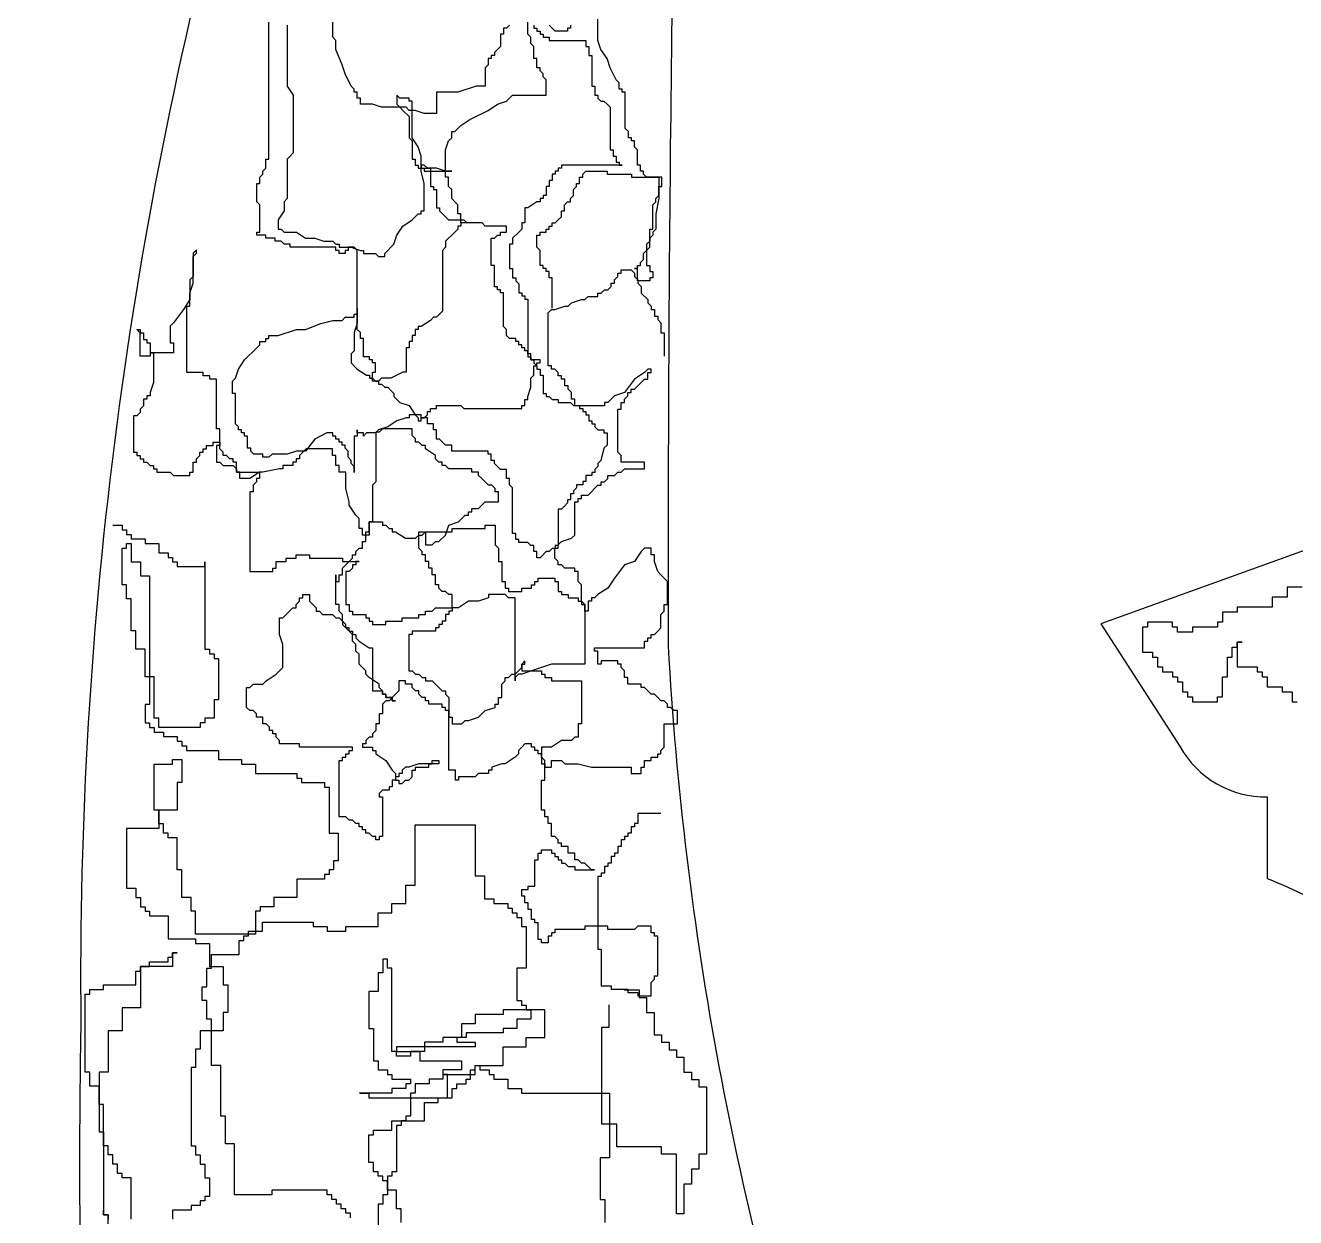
# Model space of a CAD drawing. Extents: x 493 to 4504, y 3788 to 7712.
# Drawn here: x 3606.5 to 3674.2, y 6390.6 to 6454.2 of the extents above; entities that cross this region are included whole.
import ezdxf

# ---------------------------------------------------------------- set-up
doc = ezdxf.new("R2010")
doc.units = 0
doc.header["$MEASUREMENT"] = 0
doc.layers.add('3', color=3, linetype='CONTINUOUS')
doc.layers.add('4', color=4, linetype='CONTINUOUS')

# ---------------------------------------------------------------- blocks, each defined once
blk = doc.blocks.new('FH12E021')
at = {"layer": '3'}
for points in [[(36.074, 191.503), (36.074, 192.855), (35.939, 192.855), (35.939, 193.126), (35.804, 193.126), (35.804, 193.261), (35.668, 193.261), (35.668, 193.396), (35.533, 193.396), (35.533, 194.072), (35.398, 194.208), (35.398, 194.749), (35.533, 194.749), (35.533, 194.884), (35.804, 194.884), (35.804, 195.019), (35.939, 195.019), (35.939, 195.154), (36.074, 195.154), (36.074, 195.29), (36.21, 195.29), (36.345, 195.425), (36.48, 195.56), (36.48, 195.831), (36.616, 195.831), (36.616, 196.101), (36.751, 196.236), (36.886, 196.236), (36.886, 196.372), (37.022, 196.507), (37.022, 196.777), (37.157, 196.913), (37.157, 197.048), (37.292, 197.048), (37.292, 197.318), (37.428, 197.318), (37.428, 197.454), (37.563, 197.589), (38.51, 197.589), (38.51, 197.454), (39.593, 197.454), (39.593, 197.318), (40.811, 197.318), (40.811, 196.372), (40.676, 195.695), (40.676, 195.019), (40.54, 194.884), (40.54, 194.749), (40.405, 194.613), (40.405, 194.478), (40.27, 194.343), (40.27, 193.396), (40.405, 193.396), (40.405, 193.126), (40.54, 193.126), (40.54, 192.855), (40.405, 192.855), (40.405, 192.72), (39.864, 192.72), (39.864, 193.261), (39.728, 193.261), (39.864, 193.261), (39.864, 193.396), (39.999, 193.396), (39.999, 193.531), (40.134, 193.667), (40.134, 193.937), (40.27, 194.072), (40.405, 194.208), (40.405, 195.019), (40.54, 195.019), (40.54, 196.101), (40.676, 196.236), (40.676, 196.372), (40.811, 196.507), (40.811, 196.913), (40.946, 196.913), (40.946, 197.318), (40.27, 197.318), (40.134, 197.454), (40.134, 197.589), (39.999, 197.589), (39.999, 197.859), (39.864, 197.859), (39.864, 198.536), (39.728, 198.671), (39.728, 198.941), (39.593, 198.941), (39.593, 199.077), (39.458, 199.077), (39.458, 199.347), (39.322, 199.482), (39.322, 201.105), (39.187, 201.105), (39.187, 201.241), (39.052, 201.241), (39.052, 201.511), (38.916, 201.646), (38.646, 202.187), (38.51, 202.593), (38.24, 202.999), (38.104, 203.405), (38.104, 204.351)], [(36.886, 204.081), (36.886, 203.946), (36.751, 203.946), (36.751, 203.81), (36.21, 203.81), (36.074, 203.946), (35.939, 204.081)], [(35.262, 204.081), (35.262, 203.946), (35.398, 203.946), (35.398, 203.81), (35.533, 203.81), (35.533, 203.675), (35.668, 203.675), (35.668, 203.54), (35.939, 203.54), (35.939, 203.405), (37.563, 203.405), (37.563, 203.134), (37.698, 203.134), (37.698, 202.728), (37.834, 202.728), (37.834, 201.376), (37.969, 201.376), (37.969, 200.97), (38.104, 200.97), (38.104, 200.835), (38.24, 200.7), (38.375, 200.7), (38.51, 200.564), (38.646, 200.429), (38.646, 198.536), (38.781, 198.536), (38.781, 198.265), (38.916, 198.265), (38.916, 197.995), (39.052, 197.995), (39.052, 197.859), (39.187, 197.859), (36.48, 197.859), (36.48, 197.724), (36.345, 197.724), (36.345, 197.589), (36.21, 197.589), (36.21, 197.454), (36.074, 197.454), (36.074, 197.183), (35.939, 197.183), (35.939, 196.913), (35.804, 196.913), (35.804, 196.507), (35.668, 196.507), (35.668, 196.372), (35.533, 196.372), (35.533, 196.236), (35.398, 196.236), (34.992, 195.966), (34.856, 195.966), (34.856, 195.29), (34.721, 195.29), (34.721, 195.019), (34.586, 194.884), (34.315, 194.613), (34.315, 194.343), (34.18, 194.343), (34.18, 193.261), (34.315, 193.261), (34.315, 192.855), (34.451, 192.855), (34.451, 192.72), (34.586, 192.585), (34.586, 192.179), (34.721, 192.179), (34.721, 192.044), (34.856, 192.044), (34.856, 191.908), (34.992, 191.908), (34.992, 189.339), (35.127, 189.339), (35.127, 189.203), (35.262, 189.203), (35.262, 189.068), (35.398, 188.933), (35.398, 188.798), (35.533, 188.798), (35.533, 188.527), (35.668, 188.527), (35.668, 187.716), (35.804, 187.716), (35.804, 187.58), (35.939, 187.58), (36.074, 187.445), (36.345, 187.445), (36.345, 187.31), (36.886, 187.31), (37.022, 187.175), (37.292, 187.175), (37.292, 187.039), (37.428, 187.039), (37.428, 186.904), (37.563, 186.904), (37.563, 186.769), (37.698, 186.769), (37.698, 186.498), (37.834, 186.498), (37.834, 186.363), (37.969, 186.363), (37.969, 186.228), (38.104, 186.093), (38.375, 186.093), (38.375, 185.957), (38.51, 185.957), (38.51, 185.416), (38.375, 185.281), (38.24, 184.74), (38.104, 184.605), (38.104, 184.47), (37.969, 184.334), (37.969, 184.199), (37.834, 184.199), (37.834, 184.064), (37.563, 184.064), (37.563, 183.793), (37.428, 183.793), (37.428, 183.658), (37.157, 183.658), (37.157, 183.523), (37.022, 183.388), (37.022, 183.252), (36.886, 183.252), (36.886, 182.982), (36.751, 182.982), (36.751, 182.847), (36.616, 182.711), (36.48, 182.576), (36.345, 182.576), (36.345, 180.953), (36.21, 180.953), (36.21, 180.818), (36.074, 180.818), (35.939, 180.683), (35.804, 180.683), (35.533, 180.412), (35.398, 180.412), (35.398, 180.683), (35.262, 180.683), (35.262, 180.953), (35.127, 180.953), (34.992, 181.088), (34.586, 181.088), (34.586, 181.224), (34.451, 181.224), (34.451, 181.494), (34.315, 181.494), (34.315, 183.523), (34.18, 183.658), (34.18, 183.929), (34.045, 183.929), (34.045, 184.334), (33.774, 184.334), (33.639, 184.47), (33.503, 184.605), (33.503, 184.74), (33.368, 184.74), (33.368, 185.011), (33.233, 185.011), (33.233, 185.146), (31.609, 185.146), (31.609, 185.416), (31.338, 185.416), (31.203, 185.552), (31.067, 185.687), (30.932, 185.687), (30.932, 186.093), (30.797, 186.093), (30.797, 186.363), (30.526, 186.363), (30.526, 186.634), (30.255, 186.634), (30.255, 186.769), (29.714, 186.769), (29.714, 186.634), (29.579, 186.634), (29.173, 186.498), (28.767, 186.228), (28.361, 186.093), (28.225, 185.957), (27.819, 185.957), (27.684, 185.822), (27.684, 185.957), (27.413, 185.957), (27.413, 186.093), (27.413, 185.822), (27.278, 185.822), (27.278, 184.199), (27.278, 184.47), (27.143, 184.605), (27.143, 184.74), (27.007, 184.875), (27.007, 185.146), (26.872, 185.281), (26.872, 185.416), (26.737, 185.416), (26.737, 185.552), (26.601, 185.552), (26.601, 185.687), (26.466, 185.687), (26.466, 185.822), (26.331, 185.822), (26.331, 185.957), (26.06, 185.957), (25.519, 185.687), (25.113, 185.146), (24.707, 185.146), (24.301, 185.011), (23.624, 185.011), (23.489, 184.875), (23.218, 184.875), (23.218, 185.011), (22.812, 185.011), (22.677, 185.146), (22.677, 185.281), (22.541, 185.281), (22.541, 185.822), (22.406, 185.822), (22.406, 185.957), (22.271, 185.957), (22.271, 186.093), (22.135, 186.093), (22.135, 186.228), (22, 186.363), (22, 187.716), (21.865, 187.716), (21.865, 188.257), (22, 188.392), (22.135, 188.798), (22.406, 189.203), (22.947, 189.744), (23.083, 189.88), (23.083, 190.015), (23.353, 190.015), (23.353, 190.15), (23.489, 190.15), (23.489, 190.285), (23.895, 190.285), (24.707, 190.556), (25.113, 190.556), (25.789, 190.826), (26.331, 190.962), (26.737, 190.962), (26.872, 191.097), (27.278, 191.097), (27.278, 191.232), (27.413, 191.232), (27.413, 191.503), (27.413, 190.826), (27.278, 190.421), (27.278, 189.609), (27.143, 189.474), (27.143, 189.068), (27.413, 188.798), (27.819, 188.527), (27.955, 188.527), (27.955, 188.392), (28.09, 188.392), (28.225, 188.257), (28.361, 188.257), (28.361, 188.121), (28.496, 188.121), (28.631, 187.986), (28.767, 187.986), (28.902, 187.851), (29.037, 187.716), (29.037, 187.58), (29.173, 187.445), (29.308, 187.31), (29.714, 187.175), (29.985, 186.769), (30.12, 186.634), (30.12, 186.498), (30.255, 186.498), (30.255, 186.634), (30.391, 186.634), (30.526, 186.769), (30.526, 186.904), (30.661, 186.904), (30.661, 187.039), (30.932, 187.039), (30.932, 187.175), (32.015, 187.175), (32.15, 187.039), (34.721, 187.039), (34.721, 187.175), (34.856, 187.175), (34.856, 187.445), (34.992, 187.445), (34.992, 187.58), (35.127, 187.986), (35.127, 188.392), (35.262, 188.527), (35.262, 188.933), (35.398, 188.933), (35.398, 189.068), (35.533, 189.068), (35.533, 189.203), (35.127, 189.203), (35.127, 189.474), (34.992, 189.474), (34.992, 189.609), (34.856, 189.609), (34.856, 189.744), (34.721, 189.744), (34.721, 189.88), (34.586, 189.88), (34.586, 190.015), (34.451, 190.015), (34.451, 190.15), (34.18, 190.15), (34.045, 190.285), (34.045, 190.556), (33.909, 190.691), (33.909, 192.179), (33.774, 192.179), (33.774, 192.314), (33.639, 192.314), (33.639, 192.449), (33.503, 192.449), (33.503, 193.396), (33.368, 193.396), (33.368, 194.613), (33.503, 194.613), (33.639, 194.749), (33.774, 194.749), (33.774, 194.884), (34.045, 194.884), (34.045, 195.154), (33.097, 195.154), (32.962, 195.29), (32.015, 195.29), (32.015, 195.695), (31.879, 195.695), (31.879, 196.101), (31.744, 196.236), (31.609, 196.372), (31.609, 196.777), (31.473, 196.913), (31.473, 197.318), (31.338, 197.318), (31.338, 198.536), (31.473, 198.941), (31.609, 199.077), (31.609, 199.347), (31.744, 199.347), (32.015, 199.618), (32.421, 199.888), (33.233, 200.294), (33.639, 200.564), (34.045, 200.7), (34.18, 200.835), (34.315, 200.97), (35.804, 200.97), (35.804, 201.646), (35.668, 201.782), (35.668, 201.917), (35.533, 202.052), (35.533, 202.187), (35.398, 202.187), (35.398, 202.593), (35.262, 202.593), (35.262, 203.134), (35.127, 203.269), (35.127, 203.54), (34.992, 203.675), (34.992, 204.216)], [(34.18, 204.081), (34.045, 203.946), (33.909, 203.946), (33.909, 203.675), (33.774, 203.675), (33.774, 203.134), (33.639, 202.999), (33.503, 202.864), (33.503, 202.728), (33.368, 202.728), (33.368, 202.593), (33.233, 202.593), (33.233, 202.323), (33.097, 202.187), (33.097, 201.376), (32.691, 201.376), (31.879, 201.105), (30.932, 201.105), (30.932, 200.159), (30.391, 200.159), (29.985, 200.294), (29.714, 200.294), (29.579, 200.429), (28.496, 200.429), (28.09, 200.564), (27.549, 200.564), (27.549, 200.835), (27.413, 200.835), (27.413, 201.105), (27.278, 201.105), (27.278, 201.241), (27.143, 201.376), (26.872, 201.917), (26.737, 202.323), (26.466, 202.999), (26.466, 203.405), (26.331, 203.54), (26.331, 204.216)], [(24.301, 204.081), (24.301, 201.376), (24.571, 200.97), (24.571, 198.4), (24.436, 198.265), (24.301, 198.13), (24.301, 196.372), (24.165, 196.236), (24.165, 195.831), (23.895, 195.425), (23.895, 195.019), (24.03, 195.019), (24.165, 194.884), (24.707, 194.884), (25.113, 194.613), (25.519, 194.613), (25.925, 194.478), (26.331, 194.478), (26.466, 194.343), (26.601, 194.343), (26.601, 194.208), (27.143, 194.208), (27.549, 194.072), (27.684, 194.072), (27.684, 193.937), (28.225, 193.937), (28.361, 193.802), (28.631, 193.802), (28.631, 193.937), (28.767, 194.072), (28.902, 194.208), (29.037, 194.343), (29.173, 194.749), (29.443, 195.154), (29.849, 195.425), (29.985, 195.56), (30.12, 195.695), (30.255, 195.695), (30.255, 195.831), (30.391, 195.831), (30.391, 197.048), (30.255, 197.589), (30.255, 198.265), (30.12, 198.671), (29.849, 199.077), (29.849, 200.7), (29.714, 200.7), (29.714, 200.835), (29.308, 200.835), (29.173, 200.97), (29.173, 200.564), (29.308, 200.429), (29.443, 200.294), (29.714, 200.023), (29.714, 199.077), (29.849, 198.941), (29.849, 198.13), (29.985, 198.13), (29.985, 197.859), (30.12, 197.859), (30.12, 197.724), (30.661, 197.724), (30.661, 197.589), (31.609, 197.589), (31.338, 197.589), (30.932, 197.724), (30.526, 197.724), (30.391, 197.859), (30.255, 197.859), (30.255, 197.724), (30.391, 197.724), (30.391, 197.589), (30.661, 197.589), (30.661, 196.913), (30.797, 196.913), (30.797, 196.777), (30.932, 196.777), (30.932, 195.966), (31.067, 195.966), (31.067, 195.831), (31.203, 195.695), (31.338, 195.56), (31.473, 195.425), (32.15, 195.425), (32.285, 195.29), (32.015, 195.29), (32.015, 195.154), (31.879, 195.154), (31.879, 195.019), (31.744, 194.884), (31.609, 194.749), (31.473, 194.613), (31.338, 194.478), (31.338, 194.208), (31.203, 194.072), (31.203, 191.367), (30.932, 191.097), (30.797, 191.097), (30.661, 190.962), (30.255, 190.691), (30.12, 190.691), (30.12, 190.556), (29.985, 190.556), (29.985, 190.285), (29.849, 190.285), (29.849, 190.015), (29.714, 190.015), (29.714, 189.744), (29.579, 189.744), (29.579, 188.662), (29.443, 188.662), (28.902, 188.392), (28.496, 188.392), (28.361, 188.257), (28.09, 188.257), (28.09, 188.662), (28.225, 188.662), (28.225, 189.068), (28.09, 189.068), (28.09, 189.203), (27.955, 189.203), (27.955, 189.339), (27.684, 189.339), (27.684, 190.15), (27.549, 190.15), (27.549, 190.421), (27.413, 190.556), (27.413, 194.072), (27.278, 194.208), (27.007, 194.208), (27.007, 194.072), (26.872, 194.072), (26.872, 193.937), (26.601, 193.937), (26.601, 194.072), (26.466, 194.072), (26.466, 194.208), (24.436, 194.208), (24.436, 194.343), (24.165, 194.343), (24.03, 194.478), (23.759, 194.478), (23.759, 194.613), (23.353, 194.613), (23.353, 194.749), (22.947, 194.749), (22.947, 194.884), (23.083, 194.884), (23.083, 196.101), (22.947, 196.236), (22.947, 197.048), (23.083, 197.048), (23.083, 197.318), (23.218, 197.454), (23.218, 197.589), (23.353, 197.724), (23.353, 198.13), (23.489, 198.13), (23.489, 204.216)], [(40.908, 169.049), (39.876, 169.049), (39.876, 168.607), (39.729, 168.607), (39.729, 168.46), (39.582, 168.46), (39.582, 168.165), (39.434, 168.165), (39.434, 168.018), (39.287, 168.018), (39.287, 167.871), (39.139, 167.871), (39.139, 167.576), (38.992, 167.576), (38.992, 167.282), (38.845, 167.282), (38.845, 167.134), (38.697, 167.134), (38.697, 166.84), (38.55, 166.84), (38.55, 166.693), (38.402, 166.693), (38.402, 166.398), (38.255, 166.398), (38.255, 166.251), (38.108, 166.251), (38.108, 163.01), (38.255, 163.01), (38.255, 161.39), (38.697, 161.39), (38.697, 161.242), (39.434, 161.242), (39.434, 161.095), (39.876, 161.095), (39.876, 160.948), (40.466, 160.948), (40.466, 161.537), (40.613, 161.684), (40.613, 161.832), (40.761, 161.832), (40.761, 163.599), (40.613, 163.599), (40.613, 163.747), (40.466, 163.747), (40.466, 164.041), (39.876, 164.041), (39.729, 163.894), (38.55, 163.894), (38.55, 164.041), (37.518, 164.041), (37.518, 163.894), (36.192, 163.894), (36.192, 163.747), (36.044, 163.747), (36.044, 163.599), (35.897, 163.599), (35.897, 163.305), (35.602, 163.305), (35.602, 163.452), (35.455, 163.452), (35.455, 164.188), (35.307, 164.188), (35.307, 164.336), (35.16, 164.336), (35.16, 164.778), (35.013, 164.778), (35.013, 165.072), (34.865, 165.072), (34.865, 165.367), (34.718, 165.367), (34.718, 165.661), (35.013, 165.661), (35.013, 165.809), (35.307, 165.809), (35.307, 166.987), (35.455, 166.987), (35.455, 167.282), (35.602, 167.282), (35.602, 167.429), (36.044, 167.429), (36.044, 167.282), (36.192, 167.282), (36.192, 167.134), (36.339, 167.134), (36.339, 166.987), (36.486, 166.987), (36.486, 166.84), (36.634, 166.84), (36.781, 166.693), (37.076, 166.693), (37.076, 166.545), (37.96, 166.545), (37.813, 166.545), (37.665, 166.693), (37.518, 166.84), (37.371, 166.84), (37.223, 166.987), (37.076, 166.987), (37.076, 167.282), (36.781, 167.282), (36.781, 167.576), (36.486, 167.576), (36.486, 167.724), (36.339, 167.724), (36.339, 167.871), (36.192, 168.018), (36.044, 168.018), (36.044, 168.607), (35.897, 168.607), (35.897, 168.902), (35.749, 168.902), (35.749, 169.197), (35.602, 169.197), (35.602, 170.522), (35.749, 170.522), (35.749, 171.406), (35.602, 171.553), (35.602, 171.701), (35.455, 171.701), (35.455, 171.848), (35.307, 171.848), (35.307, 171.995), (35.16, 171.995), (35.16, 172.143), (34.865, 172.143), (34.718, 171.995), (34.57, 171.848), (34.57, 171.701), (34.423, 171.553), (33.981, 171.259), (33.833, 171.259), (33.391, 171.111), (33.391, 170.964), (33.244, 170.964), (33.244, 170.817), (32.802, 170.817), (32.654, 170.67), (31.917, 170.67), (31.917, 170.522), (31.77, 170.522), (31.77, 170.964), (31.475, 170.964), (31.475, 173.616), (31.328, 173.616), (31.328, 173.763), (31.18, 173.763), (31.18, 173.91), (30.591, 173.91), (30.591, 174.057), (30.443, 174.057), (30.443, 174.205), (30.296, 174.205), (30.149, 174.352), (30.149, 174.499), (30.001, 174.499), (29.854, 174.647), (29.854, 174.794), (29.559, 174.794), (29.559, 174.941), (29.264, 174.941), (29.264, 174.499), (29.117, 174.352), (28.822, 174.057), (28.675, 174.057), (28.527, 173.91), (28.527, 173.468), (28.38, 173.468), (28.38, 173.026), (28.233, 173.026), (28.233, 172.732), (28.085, 172.584), (28.085, 172.437), (27.938, 172.437), (27.79, 172.29), (27.79, 172.143), (27.643, 172.143), (27.643, 171.995), (28.085, 171.995), (28.085, 171.848), (28.233, 171.848), (28.233, 171.701), (28.675, 171.406), (28.97, 170.964), (29.117, 170.817), (29.117, 170.522), (29.264, 170.522), (29.264, 170.375), (29.412, 170.375), (29.559, 170.522), (29.707, 170.522), (29.854, 170.67), (29.854, 170.964), (30.001, 170.964), (30.001, 171.111), (30.591, 171.111), (30.591, 171.259), (30.738, 171.259), (30.738, 171.406), (31.033, 171.406), (31.033, 171.259), (30.149, 171.259), (29.707, 171.111), (29.559, 171.111), (29.412, 170.964), (29.412, 170.817), (29.264, 170.817), (29.264, 170.67), (29.117, 170.67), (29.117, 170.522), (28.97, 170.522), (28.97, 170.228), (28.822, 170.228), (28.822, 170.08), (28.527, 170.08), (28.38, 169.933), (28.38, 169.786), (28.527, 169.786), (28.527, 168.018), (28.38, 168.018), (28.38, 167.871), (28.233, 167.871), (28.233, 168.018), (28.085, 168.018), (27.938, 168.165), (27.79, 168.165), (27.79, 168.313), (27.643, 168.313), (27.643, 168.46), (27.496, 168.46), (27.496, 168.607), (27.348, 168.607), (27.201, 168.755), (27.054, 168.755), (26.906, 168.902), (26.611, 168.902), (26.611, 171.406), (26.759, 171.406), (26.759, 171.553), (26.906, 171.553), (26.906, 171.701), (27.054, 171.701), (27.054, 171.848), (27.201, 171.848), (27.201, 171.995), (24.843, 171.995), (24.843, 172.143), (23.958, 172.143), (23.958, 172.29), (23.811, 172.437), (23.811, 172.584), (23.664, 172.584), (23.664, 172.732), (23.516, 172.732), (23.516, 172.879), (23.369, 173.026), (23.221, 173.026), (23.221, 173.321), (22.927, 173.321), (22.927, 173.468), (22.779, 173.616), (22.632, 173.616), (22.485, 173.763), (22.485, 174.647), (22.632, 174.647), (22.779, 174.794), (23.221, 174.794), (23.369, 174.941), (23.811, 175.236), (23.958, 175.383), (24.106, 175.53), (24.106, 176.562), (23.958, 177.003), (23.958, 177.74), (24.106, 177.74), (24.401, 178.034), (24.548, 178.182), (24.695, 178.182), (24.695, 178.329), (24.843, 178.476), (24.843, 178.624), (24.99, 178.624), (24.99, 178.771), (25.285, 178.771), (25.285, 178.476), (25.58, 178.182), (25.58, 178.034), (25.727, 178.034), (25.874, 177.887), (26.317, 177.887), (26.464, 177.74), (26.611, 177.74), (26.759, 177.593), (26.759, 177.445), (26.906, 177.298), (27.054, 177.151), (27.201, 177.151), (27.201, 177.003), (27.348, 177.003), (27.348, 176.856), (27.496, 176.709), (27.938, 176.414), (28.085, 176.414), (28.085, 174.499), (28.527, 174.499), (28.527, 174.352), (28.675, 174.352), (28.675, 174.205), (28.97, 174.205), (28.97, 174.057), (29.117, 174.057), (28.97, 174.057), (28.97, 174.205), (28.675, 174.205), (28.675, 174.352), (28.527, 174.352), (28.527, 174.499), (28.38, 174.647), (28.38, 174.794), (27.938, 175.089), (27.79, 175.236), (27.79, 175.383), (27.643, 175.53), (27.496, 175.678), (27.496, 176.12), (27.348, 176.267), (27.348, 176.562), (27.201, 176.709), (27.201, 177.003), (27.054, 177.151), (27.054, 177.298), (26.906, 177.298), (26.906, 177.445), (26.759, 177.593), (26.759, 177.887), (26.611, 178.034), (26.611, 178.329), (26.464, 178.329), (26.464, 179.655), (26.464, 179.36), (26.611, 179.36), (26.611, 179.655), (26.759, 179.655), (26.759, 179.949), (26.906, 180.097), (27.201, 180.391), (27.201, 180.539), (27.348, 180.539), (27.348, 180.686), (27.496, 180.833), (27.643, 180.833), (27.643, 181.128), (27.79, 181.128), (27.79, 181.57), (27.938, 181.57), (27.938, 182.012), (28.527, 182.012), (28.527, 181.864), (28.675, 181.864), (28.822, 181.717), (28.97, 181.717), (28.97, 181.57), (29.117, 181.57), (29.559, 181.275), (30.001, 181.275), (30.149, 181.422), (30.296, 181.422), (30.443, 181.57), (30.443, 180.98), (30.738, 180.98), (30.886, 181.128), (31.033, 181.128), (31.328, 181.422), (31.475, 181.864), (31.917, 182.012), (32.212, 182.306), (32.36, 182.306), (32.36, 182.453), (32.507, 182.453), (32.507, 182.601), (32.802, 182.601), (32.949, 182.748), (33.096, 182.895), (33.686, 182.895), (33.686, 183.337), (33.539, 183.337), (33.539, 183.485), (33.391, 183.632), (33.244, 183.632), (33.096, 183.779), (32.949, 183.926), (32.802, 184.074), (32.802, 184.221), (32.507, 184.221), (32.507, 184.368), (31.475, 184.368), (31.328, 184.516), (31.18, 184.516), (31.18, 184.663), (31.033, 184.663), (30.886, 184.81), (30.886, 184.958), (30.443, 185.252), (30.443, 185.399), (30.296, 185.399), (30.149, 185.547), (30.001, 185.547), (30.001, 185.694), (29.854, 185.841), (29.854, 186.136), (28.527, 186.136), (28.38, 185.989), (28.233, 185.989), (28.233, 183.779), (28.085, 183.632), (28.085, 182.012), (27.938, 182.012), (27.938, 181.422), (27.643, 181.422), (27.643, 181.717), (27.496, 181.717), (27.496, 182.159), (27.348, 182.306), (27.054, 182.748), (27.054, 182.895), (26.906, 183.485), (26.906, 184.221), (26.611, 184.221), (26.611, 184.516), (26.464, 184.516), (26.464, 184.958), (26.317, 184.958), (26.317, 185.252), (25.137, 185.252), (24.843, 184.958), (24.843, 184.81), (24.695, 184.81), (24.695, 184.663), (24.548, 184.663), (24.548, 184.516), (24.106, 184.516), (24.106, 184.368), (23.958, 184.368), (23.221, 184.221), (23.074, 184.221), (22.632, 183.926), (22.19, 183.926), (22.19, 184.221), (22.042, 184.221), (22.042, 184.663), (21.895, 184.663), (21.895, 184.81), (21.748, 184.81), (21.6, 184.958), (21.453, 184.958), (21.453, 185.105), (21.305, 185.252), (21.305, 186.136), (21.158, 186.136), (21.158, 188.345), (20.863, 188.345), (20.863, 188.493), (20.568, 188.493), (20.568, 188.64), (19.832, 188.64), (19.832, 191.586), (19.979, 191.586), (19.979, 192.175), (20.126, 192.617), (20.126, 193.795), (20.274, 193.943), (20.274, 194.09), (20.126, 193.943), (20.126, 192.912), (19.979, 192.764), (19.979, 191.881), (19.684, 191.439), (19.242, 190.849), (19.095, 190.702), (19.095, 189.966), (19.242, 189.966), (19.242, 189.524), (18.21, 189.524), (18.21, 189.376), (17.768, 189.376), (17.768, 190.408), (17.621, 190.555), (17.768, 190.555), (17.768, 190.408), (17.915, 190.408), (17.915, 190.113), (18.063, 190.113), (18.063, 189.966), (18.21, 189.966), (18.21, 189.524), (18.358, 189.524), (18.358, 188.198), (18.21, 187.756), (18.21, 187.609), (18.063, 187.609), (18.063, 187.462), (17.915, 187.462), (17.915, 187.167), (17.768, 187.02), (17.768, 186.872), (17.621, 186.725), (17.473, 186.725), (17.473, 185.105), (17.621, 185.105), (17.621, 184.958), (17.768, 184.958), (17.768, 184.81), (17.915, 184.81), (17.915, 184.663), (18.063, 184.663), (18.21, 184.516), (18.358, 184.516), (18.358, 184.368), (18.505, 184.368), (18.505, 184.221), (19.095, 184.221), (19.242, 184.074), (19.979, 184.074), (19.979, 184.221), (20.126, 184.221), (20.126, 184.663), (20.274, 184.663), (20.274, 184.81), (20.421, 184.958), (20.421, 185.105), (20.568, 185.105), (20.568, 185.252), (20.716, 185.252), (20.716, 185.399), (21.011, 185.399), (21.011, 185.547), (21.305, 185.547), (21.305, 185.399), (21.158, 185.399), (21.158, 184.663), (21.305, 184.663), (21.453, 184.516), (21.895, 184.516), (22.042, 184.368), (22.042, 184.221), (23.074, 184.221), (23.074, 183.926), (22.927, 183.926), (22.927, 183.779), (22.779, 183.632), (22.779, 183.337), (22.632, 183.337), (22.632, 179.802), (23.664, 179.802), (23.664, 179.949), (23.811, 179.949), (23.811, 180.244), (24.253, 180.244), (24.253, 180.391), (24.695, 180.391), (24.695, 180.539), (25.285, 180.539), (25.285, 180.391), (26.759, 180.391), (26.759, 180.244), (27.496, 180.244), (27.348, 180.244), (27.348, 180.097), (27.201, 180.097), (27.201, 179.949), (27.054, 179.802), (26.906, 179.802), (26.906, 178.329), (27.054, 178.329), (27.054, 178.034), (27.201, 178.034), (27.201, 177.887), (27.79, 177.887), (27.79, 177.74), (27.938, 177.74), (27.938, 177.593), (28.085, 177.593), (28.085, 177.445), (28.675, 177.445), (28.675, 177.593), (29.412, 177.593), (29.412, 177.74), (30.149, 177.74), (30.149, 177.887), (30.443, 177.887), (30.443, 178.034), (30.738, 178.034), (30.886, 178.182), (31.623, 178.182), (31.623, 178.771), (31.475, 178.771), (31.328, 178.918), (31.18, 178.918), (31.033, 179.066), (31.033, 179.213), (30.886, 179.213), (30.886, 179.655), (30.738, 179.655), (30.738, 179.949), (30.591, 179.949), (30.591, 180.244), (30.443, 180.244), (30.443, 180.539), (30.296, 180.539), (30.296, 180.686), (30.149, 180.833), (30.149, 181.57), (31.623, 181.57), (31.623, 181.717), (33.096, 181.717), (33.096, 181.864), (33.539, 181.864), (33.539, 180.98), (33.686, 180.833), (33.686, 180.244), (33.833, 180.244), (33.833, 179.36), (33.981, 179.36), (33.981, 179.066), (34.128, 179.066), (34.128, 178.918), (34.718, 178.918), (34.718, 179.066), (35.16, 179.066), (35.16, 179.213), (35.307, 179.213), (35.307, 179.36), (35.455, 179.36), (35.455, 179.507), (36.192, 179.507), (36.192, 179.36), (36.339, 179.36), (36.339, 178.918), (36.486, 178.918), (36.486, 178.771), (36.781, 178.771), (36.781, 178.624), (37.223, 178.624), (37.223, 178.476), (37.371, 178.476), (37.371, 178.329), (37.518, 178.329), (37.518, 175.678), (36.044, 175.678), (35.16, 175.383), (34.718, 175.236), (34.57, 175.236), (34.423, 175.089), (34.423, 174.941), (34.423, 178.624), (34.128, 178.624), (33.981, 178.771), (33.244, 178.771), (33.244, 178.624), (32.802, 178.476), (32.36, 178.476), (31.917, 178.182), (31.623, 178.182), (31.623, 178.034), (31.475, 178.034), (31.475, 177.887), (31.328, 177.887), (31.328, 177.593), (31.18, 177.593), (31.18, 177.445), (31.033, 177.445), (31.033, 177.298), (30.886, 177.298), (30.886, 177.151), (29.854, 177.151), (29.854, 177.003), (29.707, 177.003), (29.707, 175.383), (29.854, 175.383), (30.001, 175.236), (30.149, 175.236), (30.296, 175.089), (30.443, 175.089), (30.443, 174.941), (30.738, 174.941), (30.886, 174.794), (31.18, 174.499), (31.328, 174.499), (31.328, 174.352), (31.475, 174.205), (31.475, 173.321), (31.623, 173.321), (31.623, 173.026), (32.065, 173.026), (32.212, 173.174), (32.36, 173.174), (32.802, 173.321), (32.949, 173.468), (33.096, 173.616), (33.539, 173.763), (33.539, 173.91), (33.686, 173.91), (33.686, 174.205), (33.833, 174.205), (33.833, 174.794), (33.981, 174.941), (33.981, 175.089), (34.128, 175.089), (34.276, 175.236), (34.423, 175.236), (34.57, 175.383), (34.718, 175.53), (34.718, 175.678), (34.865, 175.678), (34.865, 175.825), (34.718, 175.678), (34.718, 175.383), (35.602, 175.383), (35.602, 175.236), (35.749, 175.236), (35.749, 175.089), (36.044, 175.089), (36.044, 174.941), (37.371, 174.941), (37.371, 173.026), (37.223, 173.026), (37.223, 172.437), (37.076, 172.437), (36.929, 172.29), (36.486, 172.29), (36.044, 171.995), (35.602, 171.995), (35.602, 171.259), (35.749, 171.259), (35.749, 171.111), (36.044, 171.111), (36.044, 171.406), (36.486, 171.406), (36.634, 171.259), (37.223, 171.259), (37.813, 171.111), (39.582, 171.111), (39.582, 170.817), (40.024, 170.817), (40.024, 171.111), (40.171, 171.111), (40.171, 171.406), (40.466, 171.406), (40.466, 171.553), (40.761, 171.553), (40.761, 171.701), (40.908, 171.701), (40.908, 171.848), (41.055, 171.995), (41.055, 173.026), (41.645, 173.026), (41.645, 173.616), (41.498, 173.616), (41.35, 173.763), (41.203, 173.763), (41.203, 173.91), (41.055, 174.057), (40.908, 174.057), (40.761, 174.205), (40.613, 174.352), (40.466, 174.352), (40.318, 174.499), (40.171, 174.647), (40.024, 174.647), (40.024, 174.794), (39.434, 174.794), (39.434, 175.089), (39.287, 175.089), (39.287, 175.383), (39.139, 175.53), (39.139, 175.678), (38.992, 175.678), (38.992, 175.825), (38.255, 175.825), (38.255, 175.678), (38.108, 175.678), (38.108, 176.267), (37.96, 176.267), (37.96, 176.414), (40.171, 176.414), (40.171, 176.709), (40.318, 176.709), (40.318, 176.856), (40.466, 176.856), (40.466, 177.003), (40.613, 177.003), (40.761, 177.151), (40.908, 177.298), (40.908, 177.887), (41.055, 178.034), (41.055, 178.329), (41.203, 178.329), (41.203, 179.36), (41.055, 179.507), (40.908, 179.655), (40.761, 179.802), (40.613, 180.244), (40.613, 180.539), (40.466, 180.539), (40.466, 180.833), (40.171, 180.833), (40.024, 180.686), (39.729, 180.244), (39.287, 180.097), (38.845, 179.507), (38.55, 179.066), (38.108, 178.771), (37.96, 178.624), (37.813, 178.624), (37.813, 178.476), (37.665, 178.476), (37.665, 178.034), (37.518, 178.034), (37.518, 178.329), (37.371, 178.476), (37.371, 179.213), (37.223, 179.36), (37.223, 179.802), (37.076, 179.802), (37.076, 179.949), (36.634, 179.949), (36.486, 180.097), (36.339, 180.097), (36.339, 180.244), (36.192, 180.391), (36.192, 180.833), (36.339, 180.833), (36.339, 180.98), (36.486, 181.128), (36.929, 181.275), (37.076, 181.422), (37.076, 182.895), (37.223, 182.895), (37.223, 183.043), (37.371, 183.043), (37.371, 183.19), (37.665, 183.19), (37.813, 183.337), (37.96, 183.485), (38.108, 183.632), (38.255, 183.632), (38.255, 183.779), (38.402, 183.779), (38.55, 183.926), (38.55, 184.074), (38.845, 184.074), (38.992, 184.221), (39.139, 184.221), (39.287, 184.368), (40.171, 184.368), (40.171, 184.663), (39.139, 184.663), (39.139, 184.958), (38.992, 185.105), (38.992, 187.02), (39.139, 187.02), (39.139, 187.314), (39.287, 187.314), (39.287, 187.462), (39.434, 187.609), (39.434, 187.756), (39.582, 187.756), (39.582, 187.903), (39.729, 187.903), (39.876, 188.051), (40.024, 188.198), (40.171, 188.345), (40.318, 188.345), (40.318, 188.64), (40.466, 188.64), (40.466, 188.787), (40.318, 188.787), (40.171, 188.64), (39.729, 188.345), (39.287, 187.756), (38.845, 187.609), (38.55, 187.314), (38.402, 187.314), (38.402, 187.167), (37.076, 187.167), (37.076, 187.462), (36.929, 187.462), (36.929, 187.756), (36.781, 187.903), (36.781, 188.051), (36.634, 188.051), (36.634, 188.345), (36.486, 188.345), (36.486, 188.493), (36.339, 188.493), (36.339, 188.64), (36.192, 188.787), (36.044, 188.787), (36.044, 188.935), (35.897, 188.935), (35.897, 191.291), (36.044, 191.439), (36.192, 191.439), (36.634, 191.586), (36.781, 191.586), (36.929, 191.733), (37.371, 191.881), (37.518, 191.881), (37.665, 192.028), (38.108, 192.028), (38.108, 192.175), (38.255, 192.175), (38.402, 192.322), (38.55, 192.322), (38.697, 192.47), (38.697, 192.617), (38.845, 192.617), (38.845, 192.764), (38.992, 192.912), (38.992, 193.059), (39.139, 193.059), (39.139, 193.206), (39.582, 193.206), (39.729, 193.059), (39.729, 192.912), (39.876, 192.764), (39.876, 192.617), (40.024, 192.47), (40.024, 192.175), (40.318, 191.881), (40.318, 191.733), (40.466, 191.586), (40.466, 191.439), (40.613, 191.439), (40.613, 191.144), (40.761, 191.144), (40.761, 190.997), (40.908, 190.849), (40.908, 190.408), (41.055, 190.408), (41.055, 189.376)], [(69.395, 179.099), (68.731, 179.099), (68.731, 178.656), (68.066, 178.656), (68.066, 178.214), (66.516, 178.214), (66.516, 177.992), (65.852, 177.992), (65.852, 177.55), (65.63, 177.55), (65.63, 177.328), (64.523, 177.328), (64.523, 177.107), (63.858, 177.107), (63.858, 177.328), (63.637, 177.328), (63.637, 177.55), (62.53, 177.55), (62.53, 177.328), (62.308, 177.328), (62.308, 176.222), (62.751, 176.222), (62.751, 176), (62.973, 176), (62.973, 175.558), (63.194, 175.558), (63.194, 175.336), (63.637, 175.336), (63.637, 175.115), (63.858, 175.115), (63.858, 174.894), (64.08, 174.894), (64.08, 174.451), (64.301, 174.451), (64.301, 174.23), (64.523, 174.23), (64.523, 174.008), (65.63, 174.008), (65.63, 174.23), (65.852, 174.23), (65.852, 175.115), (66.073, 175.115), (66.073, 176), (66.295, 176), (66.295, 176.443), (66.516, 176.443), (66.516, 176.664), (66.738, 176.664), (66.516, 176.664), (66.516, 175.558), (67.402, 175.558), (67.402, 175.336), (67.623, 175.336), (67.623, 175.115), (67.845, 175.115), (67.845, 174.672), (68.509, 174.672), (68.509, 174.451), (68.952, 174.451), (68.952, 174.008), (69.174, 174.008)], [(16.551, 181.858), (16.96, 181.858), (16.96, 181.654), (17.164, 181.654), (17.164, 181.45), (17.369, 181.45), (17.369, 181.245), (17.982, 181.245), (17.982, 181.041), (18.595, 181.041), (18.595, 180.633), (19.004, 180.633), (19.004, 180.428), (19.208, 180.428), (19.208, 180.224), (19.413, 180.224), (19.413, 180.02), (20.639, 180.02), (20.639, 180.224), (20.639, 176.343), (20.844, 176.343), (20.844, 176.138), (21.048, 176.138), (21.048, 175.934), (21.253, 175.934), (21.253, 174.095), (21.048, 174.095), (21.048, 173.278), (20.639, 173.278), (20.639, 173.074), (20.435, 173.074), (20.435, 172.87), (18.595, 172.87), (18.595, 173.278), (18.391, 173.278), (18.391, 175.117), (17.982, 175.117), (17.982, 176.343), (17.573, 176.343), (17.573, 177.16), (17.369, 177.16), (17.369, 178.59), (17.164, 178.59), (17.164, 179.203), (16.96, 179.203), (16.96, 180.837), (17.164, 180.837), (17.164, 181.041), (17.369, 181.041), (17.369, 180.224), (17.778, 180.224), (17.778, 179.611), (18.186, 179.611), (18.186, 173.891), (17.982, 173.891), (17.982, 173.074), (18.186, 173.074), (18.186, 172.87), (18.391, 172.87), (18.391, 172.665), (18.8, 172.665), (18.8, 172.461), (19.413, 172.461), (19.413, 172.257), (19.617, 172.257), (19.617, 172.052), (19.822, 172.052), (19.822, 171.848), (21.253, 171.848), (21.253, 171.44), (22.275, 171.44), (22.275, 171.235), (22.888, 171.235), (22.888, 170.827), (24.728, 170.827), (24.728, 170.622), (24.932, 170.622), (24.932, 170.418), (25.954, 170.418), (25.954, 170.214), (26.158, 170.214), (26.158, 168.171), (26.567, 168.171), (26.567, 166.945), (26.363, 166.945), (26.363, 166.537), (26.158, 166.537), (26.158, 166.332), (25.954, 166.332), (25.954, 166.128), (24.728, 166.128), (24.728, 165.311), (23.706, 165.311), (23.706, 164.902), (23.092, 164.902), (23.092, 164.698), (22.888, 164.698), (22.888, 163.677), (20.231, 163.677), (20.231, 164.698), (20.026, 164.698), (20.026, 165.311), (19.617, 165.311), (19.617, 166.537), (19.413, 166.537), (19.413, 167.967), (19.004, 167.967), (19.004, 168.171), (18.8, 168.171), (18.8, 168.58), (18.595, 168.58), (18.595, 169.192), (18.391, 169.192), (18.391, 171.235), (19.208, 171.235), (19.208, 171.44), (19.617, 171.44), (19.617, 170.418), (19.413, 170.418), (19.413, 169.192), (18.595, 169.192), (18.595, 168.375), (17.164, 168.375), (17.164, 165.72), (17.573, 165.72), (17.573, 165.311), (17.778, 165.311), (17.778, 164.902), (17.982, 164.902), (17.982, 164.698), (18.186, 164.698), (18.186, 164.494), (19.004, 164.494), (19.004, 163.472), (20.231, 163.472), (20.231, 163.268), (20.844, 163.268), (20.844, 162.247), (21.457, 162.247), (21.457, 161.429), (21.661, 161.429), (21.661, 160.204), (21.457, 160.204), (21.457, 159.387), (20.435, 159.387), (20.435, 158.569), (20.231, 158.569), (20.231, 157.752), (20.026, 157.752), (20.026, 154.279), (20.231, 154.279), (20.231, 153.871), (20.435, 153.871), (20.435, 153.462), (20.639, 153.462), (20.639, 152.849), (20.844, 152.849), (20.844, 152.032), (20.639, 152.032), (20.639, 151.828), (20.435, 151.828), (20.435, 151.624), (20.026, 151.624), (20.026, 151.419), (19.208, 151.419), (19.208, 151.011)], [(17.369, 151.011), (17.369, 152.849), (16.96, 152.849), (16.96, 153.054), (16.755, 153.054), (16.755, 153.462), (16.551, 153.462), (16.551, 153.871), (16.347, 153.871), (16.347, 154.279), (16.142, 154.279), (16.142, 156.118), (15.938, 156.118), (15.938, 156.935), (15.529, 156.935), (15.529, 157.548), (15.325, 157.548), (15.325, 161.021), (15.529, 161.021), (15.529, 161.225), (16.142, 161.225), (16.142, 161.429), (17.573, 161.429), (17.573, 162.042), (17.778, 162.042), (17.778, 162.247), (18.186, 162.247), (18.186, 162.451), (19.004, 162.451), (19.004, 162.655), (19.208, 162.655), (19.208, 162.859), (19.413, 162.859), (19.208, 162.859), (19.208, 162.247), (17.778, 162.247), (17.778, 160.408), (16.96, 160.408), (16.96, 159.387), (16.347, 159.387), (16.347, 157.548), (15.938, 157.548), (15.938, 154.892), (16.142, 154.892), (16.142, 151.215), (16.347, 151.215), (16.347, 151.011)], [(16.347, 150.806), (16.347, 151.215), (16.142, 151.215), (16.142, 151.419)], [(29.366, 150.866), (29.366, 151.483), (29.161, 151.483), (29.161, 152.305), (28.749, 152.305), (28.749, 152.716), (28.544, 152.716), (28.544, 152.921), (28.338, 152.921), (28.338, 153.127), (28.132, 153.127), (28.132, 153.538), (27.927, 153.538), (27.927, 154.771), (28.132, 154.771), (28.132, 154.976), (28.955, 154.976), (28.955, 155.387), (30.394, 155.387), (30.394, 156.209), (31.011, 156.209), (31.011, 156.415), (31.628, 156.415), (31.628, 156.826), (31.833, 156.826), (31.833, 157.031), (32.245, 157.031), (32.245, 157.237), (32.45, 157.237), (32.45, 157.648), (32.656, 157.648), (32.656, 157.853), (32.862, 157.853), (32.862, 157.648), (33.273, 157.648), (33.273, 157.442), (33.478, 157.442), (33.478, 157.237), (34.095, 157.237), (34.095, 156.826), (34.712, 156.826), (34.712, 156.62), (38.619, 156.62), (38.619, 153.743), (38.208, 153.743), (38.208, 151.894), (38.413, 151.894), (38.413, 150.866)], [(27.104, 151.072), (27.104, 151.277), (26.899, 151.277), (26.899, 151.483), (26.693, 151.483), (26.693, 151.688), (26.488, 151.688), (26.488, 151.894), (26.282, 151.894), (26.282, 152.099), (26.076, 152.099), (26.076, 152.305), (23.609, 152.305), (23.609, 152.099), (21.964, 152.099), (21.964, 154.36), (21.553, 154.36), (21.553, 155.593), (21.347, 155.593), (21.347, 157.853), (20.936, 157.853), (20.936, 159.908), (20.73, 159.908), (20.73, 160.73), (20.525, 160.73), (20.525, 161.346), (20.73, 161.346), (20.73, 162.168), (20.936, 162.168), (20.936, 162.785), (22.17, 162.785), (22.17, 163.401), (22.375, 163.401), (22.375, 163.607), (22.581, 163.607), (22.581, 163.812), (23.198, 163.812), (23.198, 164.223), (25.459, 164.223), (25.459, 164.018), (26.076, 164.018), (26.076, 163.812), (26.899, 163.812), (26.899, 164.018), (28.338, 164.018), (28.338, 164.634), (28.955, 164.634), (28.955, 165.045), (29.572, 165.045), (29.572, 165.867), (29.983, 165.867), (29.983, 168.539), (32.656, 168.539), (32.656, 166.278), (33.067, 166.278), (33.067, 165.251), (33.478, 165.251), (33.478, 165.045), (34.095, 165.045), (34.095, 164.84), (34.301, 164.84), (34.301, 164.634), (34.506, 164.634), (34.506, 164.429), (34.712, 164.429), (34.712, 164.018), (34.918, 164.018), (34.918, 162.168), (34.506, 162.168), (34.506, 160.73), (34.712, 160.73), (34.712, 160.524), (34.918, 160.524), (34.918, 160.319), (35.123, 160.319), (35.123, 159.908), (34.506, 159.908), (34.506, 159.497), (33.89, 159.497), (33.89, 159.291), (32.245, 159.291), (32.245, 159.086), (31.217, 159.086), (31.217, 158.881), (30.394, 158.881), (30.394, 158.47), (29.777, 158.47), (29.777, 158.264), (29.161, 158.264), (29.161, 158.47), (28.955, 158.47), (28.955, 162.168), (28.749, 162.168), (28.749, 162.579), (28.544, 162.579), (28.544, 161.963), (28.338, 161.963), (28.338, 161.141), (27.927, 161.141), (27.927, 159.497), (28.132, 159.497), (28.132, 158.059), (28.338, 158.059), (28.338, 157.648), (28.749, 157.648), (28.749, 157.442), (28.955, 157.442), (28.955, 157.237), (29.777, 157.237), (29.777, 157.031), (29.572, 157.031), (29.572, 156.826), (28.955, 156.826), (28.955, 156.62), (27.516, 156.62), (27.927, 156.62), (27.927, 156.415), (31.422, 156.415), (31.422, 157.442), (31.217, 157.442), (32.656, 157.442), (32.656, 157.853), (33.89, 157.853), (33.89, 158.675), (34.918, 158.675), (34.918, 159.086), (35.74, 159.086), (35.74, 160.319), (33.89, 160.319), (33.89, 160.113), (32.656, 160.113), (32.656, 159.702), (32.039, 159.702), (32.039, 159.086), (31.833, 159.086), (31.833, 158.881), (32.656, 158.881), (32.656, 158.675), (29.161, 158.675), (29.161, 158.47), (30.189, 158.47), (30.189, 158.059), (32.039, 158.059), (32.039, 157.648), (31.217, 157.648), (31.217, 157.237), (30.6, 157.237), (30.6, 157.031), (29.983, 157.031), (29.983, 156.62), (29.777, 156.62), (29.777, 155.593), (29.572, 155.593), (29.572, 155.387), (29.366, 155.387), (29.366, 155.182), (29.161, 155.182), (29.161, 153.127), (28.955, 153.127), (28.955, 152.921), (28.749, 152.921), (28.749, 152.099), (28.544, 152.099), (28.544, 151.688), (28.338, 151.688), (28.338, 150.455)], [(39.273, 161.202), (39.937, 161.202), (39.937, 160.87), (40.268, 160.87), (40.268, 160.207), (40.6, 160.207), (40.6, 159.212), (40.932, 159.212), (40.932, 158.881), (41.264, 158.881), (41.264, 158.549), (41.596, 158.549), (41.596, 158.217), (41.928, 158.217), (41.928, 157.554), (42.259, 157.554), (42.259, 157.222), (42.591, 157.222), (42.591, 156.891), (42.923, 156.891), (42.923, 153.906), (42.591, 153.906), (42.591, 153.243), (42.259, 153.243), (42.259, 152.58), (41.928, 152.58), (41.928, 151.253), (41.596, 151.253), (41.596, 153.906), (40.932, 153.906), (40.932, 154.238), (38.941, 154.238), (38.941, 155.233), (38.277, 155.233), (38.277, 159.544), (38.609, 159.544), (38.609, 160.539)]]:
    blk.add_lwpolyline(points, dxfattribs=at)
at = {"layer": '4'}
for points in [[(23.013, 284.331), (12.666, 278.915), (17.1, 269.559, -0.180195), (22.027, 212.439, 0.070284), (15.129, 159.75, 0.094236), (34.345, 46.987, -0.431207)], [(78.197, 183.878), (60.459, 177.477), (63.975, 172.012, 0.277676), (67.85, 169.786), (67.85, 166.151, -0.121903), (74.255, 161.72, -0.235325)], [(58.489, 120.357, 0.047645), (48.141, 139.561, -0.064765), (41.243, 176.492, -0.006316), (41.736, 222.287, 0.0856), (23.013, 284.331, 0.097511)]]:
    blk.add_lwpolyline(points, format="xyb", dxfattribs=at)

msp = doc.modelspace()

# ---------------------------------------------------------------- block references
at = {"layer": '3', "ltscale": 100, "xscale": 1.2, "yscale": 1.2, "zscale": 1.2}
msp.add_blockref('FH12E021', (3591.313, 6209.295), dxfattribs=at)

doc.saveas('drawing.dxf')
